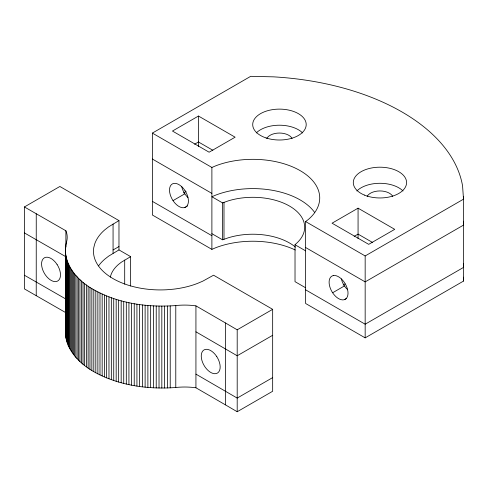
<?xml version="1.0" encoding="UTF-8"?>
<svg xmlns="http://www.w3.org/2000/svg" width="488" height="488" viewBox="0 0 488 488"><rect width="100%" height="100%" fill="white"/><g stroke="black" fill="none" stroke-linecap="round" stroke-linejoin="round"><path stroke-width="0.73" d="M65.886 312.704L36.234 295.697L36.252 213.762M130.638 286.029L130.638 256.639L118.974 249.911L118.974 220.6L108.659 226.822L104.749 229.866A66.874 38.613 0 0 0 94.763 243.786L93.8 247.532A66.874 38.613 0 0 0 166.908 289.744L173.399 289.189A66.874 38.613 0 0 0 197.506 283.418L202.782 281.161L213.555 275.208L272.664 309.331L272.664 391.26L237.198 411.738L225.45 404.869L225.45 322.946L195.932 305.86A48.599 28.06 0 0 0 175.784 305.561C147.791 307.641 118.541 303.603 93.806 289.738C77.189 280.752 61.305 262.575 66.398 242.408A48.599 28.06 0 0 0 65.886 230.775L24.4 206.955L24.4 288.878L36.234 295.697M65.587 329.162C63.867 348.719 79.812 364.353 95.813 372.795C120.164 385.715 148.535 389.528 175.784 387.49A48.599 28.06 0 0 1 195.932 387.783L225.45 404.869M295.277 249.996A66.874 38.613 0 0 0 215.696 247.739L211.89 249.368L152.366 215.001L152.366 133.096L211.89 167.463L215.696 165.835A66.874 38.613 0 0 1 300.138 170.635A66.874 38.613 0 0 1 308.459 219.386L305.634 221.582L305.634 303.493L365.164 337.861L463.496 281.088L463.374 277.172M110.379 277.111L110.935 274.945A50.386 29.091 0 0 1 118.462 264.459L121.402 262.166L130.638 256.639M305.634 287.792L295.02 281.661L295.02 244.738L295.948 243.847A51.832 29.927 0 0 0 291.257 207.126A51.832 29.927 0 0 0 228.421 200.83L222.516 202.88L211.89 196.749L215.696 195.115A66.874 38.613 0 0 1 314.638 212.445M118.974 249.911L108.659 256.127L104.749 259.171A66.874 38.613 0 0 0 98.57 265.844M24.4 206.955L59.865 186.477L118.974 220.6M152.366 133.096L250.698 76.323L273.506 76.848A210.749 121.677 0 0 1 462.587 186.013L463.496 199.183L365.164 255.95L305.634 221.582M198.47 116.034L172.459 131.046L209.108 152.207L235.118 137.189L198.47 116.034L198.47 146.504M194.566 144.222L198.47 141.971L212.866 150.28M183.512 192.919L186.117 191.418M173.033 200.617L184.854 193.791M184.897 207.479L187.526 205.96M113.063 249.972L118.974 246.562M358.07 208.175L332.06 223.193L368.708 244.348L394.719 229.336L358.07 208.175L358.07 238.644M354.166 236.363L358.07 234.112L372.466 242.426M237.198 411.738L237.198 329.809L272.664 309.331M343.113 285.065L345.065 283.937M332.627 292.763L344.449 285.938M272.664 335.293L237.198 355.77L195.932 331.816M344.498 299.614L346.468 298.473M272.664 377.608L237.198 398.086L195.932 374.131M211.89 233.673L222.516 239.803L228.421 237.754A51.832 29.927 0 0 1 295.472 247.117M24.4 232.91L65.886 256.737M24.4 275.232L65.886 299.053M152.366 159.033L211.89 193.4M305.634 247.52L365.164 281.887L463.496 225.12L463.374 221.204M295.02 244.738L305.634 250.869M152.366 201.349L211.89 235.716M305.634 289.841L365.164 324.209L463.496 267.436L463.374 263.526M225.45 322.946L237.198 329.809M463.496 196.694L463.496 281.088M365.164 255.95L365.164 337.861M223.992 202.368L223.992 239.291M222.516 202.88L222.516 239.803M211.89 167.463L211.89 249.368M195.932 305.86L195.932 387.783M175.784 305.561L175.784 387.49M170.221 305.921L170.221 387.85M167.427 306.031L167.427 387.96M164.627 306.092L164.627 388.021M161.827 306.11L161.827 388.039M159.027 306.08L159.027 388.009M156.227 306L156.227 387.93M153.439 305.878L153.439 387.808M150.652 305.708L150.652 387.637M147.882 305.494L147.882 387.417M145.119 305.226L145.119 387.155M142.368 304.921L142.368 386.844M139.635 304.561L139.635 386.49M136.927 304.164L136.927 386.093M134.231 303.719L134.231 385.648M131.565 303.225L131.565 385.154M128.923 302.694L128.923 384.623M126.307 302.115L126.307 384.044M124.696 260.067L124.696 284.187M123.726 301.493L123.726 383.422M121.17 300.828L121.17 382.757M118.651 300.12L118.651 382.049M116.174 299.37L116.174 381.299M113.728 298.583L113.728 380.512M113.063 224.016L113.063 253.321M111.325 297.753L111.325 379.676M108.97 296.881L108.97 378.81M106.652 295.972L106.652 377.901M104.383 295.02L104.383 376.95M102.163 294.038L102.163 375.967M99.991 293.02L99.991 374.943M97.874 291.958L97.874 373.887M95.813 290.866L95.813 372.795M93.806 289.738L93.806 371.667M91.854 288.579L91.854 370.508M89.963 287.389L89.963 369.318M88.127 286.169L88.127 368.092M86.358 284.913L86.358 366.842M84.656 283.632L84.656 365.561M83.015 282.32L83.015 364.249M81.435 280.984L81.435 362.913M79.928 279.624L79.928 361.553M78.489 278.239L78.489 360.162M77.122 276.824L77.122 358.753M75.823 275.391L75.823 357.32M74.603 273.939L74.603 355.868M73.45 272.469L73.45 354.392M72.37 270.974L72.37 352.903M71.37 269.467L71.37 351.39M70.443 267.936L70.443 349.865M69.595 266.399L69.595 348.328M68.82 264.844L68.82 346.773M68.131 263.276L68.131 345.205M67.515 261.702L67.515 343.631M66.978 260.116L66.978 342.045M66.52 258.518L66.52 340.447M66.398 242.408L66.398 243.927M66.148 256.92L66.148 338.849M65.886 230.775L65.886 247.093M65.85 255.309L65.85 337.238M65.776 245.623L65.776 247.141M65.587 247.239L65.636 335.628M65.477 248.849L65.502 334.012M187.959 197.518A13.377 7.723 60 0 1 185.464 194.681L184.72 193.608A13.377 7.723 60 0 1 181.713 186.562M367.141 196.426A13.377 7.723 0 0 1 379.939 190.942A13.377 7.723 0 0 1 392.736 196.426M347.718 289.805A13.377 7.723 60 0 1 341.356 278.916M256.285 132.931A26.748 15.445 0 0 1 279.453 125.209A26.748 15.445 0 0 1 302.615 132.931M266.838 138.439A13.176 7.607 0 0 1 279.453 133.041A13.176 7.607 0 0 1 292.062 138.439M356.862 190.973A26.645 15.384 0 0 1 379.939 183.287A26.645 15.384 0 0 1 403.015 190.973M333.243 275.592L332.499 275.811A13.377 7.723 60 0 0 331.016 289.915A13.377 7.723 60 0 0 343.881 299.791L344.626 299.577A13.377 7.723 60 0 0 346.108 285.468A13.377 7.723 60 0 0 333.243 275.592M185.025 190.668L184.287 189.594A13.377 7.723 60 0 0 171.416 184.61A13.377 7.723 60 0 0 172.898 200.428L173.643 201.501A13.377 7.723 60 0 0 186.514 206.485A13.377 7.723 60 0 0 185.025 190.668M216.77 356.624L216.031 355.551A13.377 7.723 60 0 0 203.161 350.567A13.377 7.723 60 0 0 204.649 366.39L205.387 367.464A13.377 7.723 60 0 0 218.258 372.448A13.377 7.723 60 0 0 216.77 356.624M57.096 264.526L56.352 263.453A13.377 7.723 60 0 0 43.481 258.469A13.377 7.723 60 0 0 44.969 274.293L45.707 275.366A13.377 7.723 60 0 0 58.578 280.35A13.377 7.723 60 0 0 57.096 264.526M364.42 195.084A26.645 15.384 0 0 0 406.455 184.086A26.645 15.384 0 0 0 368.94 168.567A26.645 15.384 0 0 0 364.42 195.084M266.076 137.939A26.748 15.445 0 0 0 306.202 124.562A26.748 15.445 0 0 0 266.076 111.191A26.748 15.445 0 0 0 266.076 137.939"/></g></svg>
